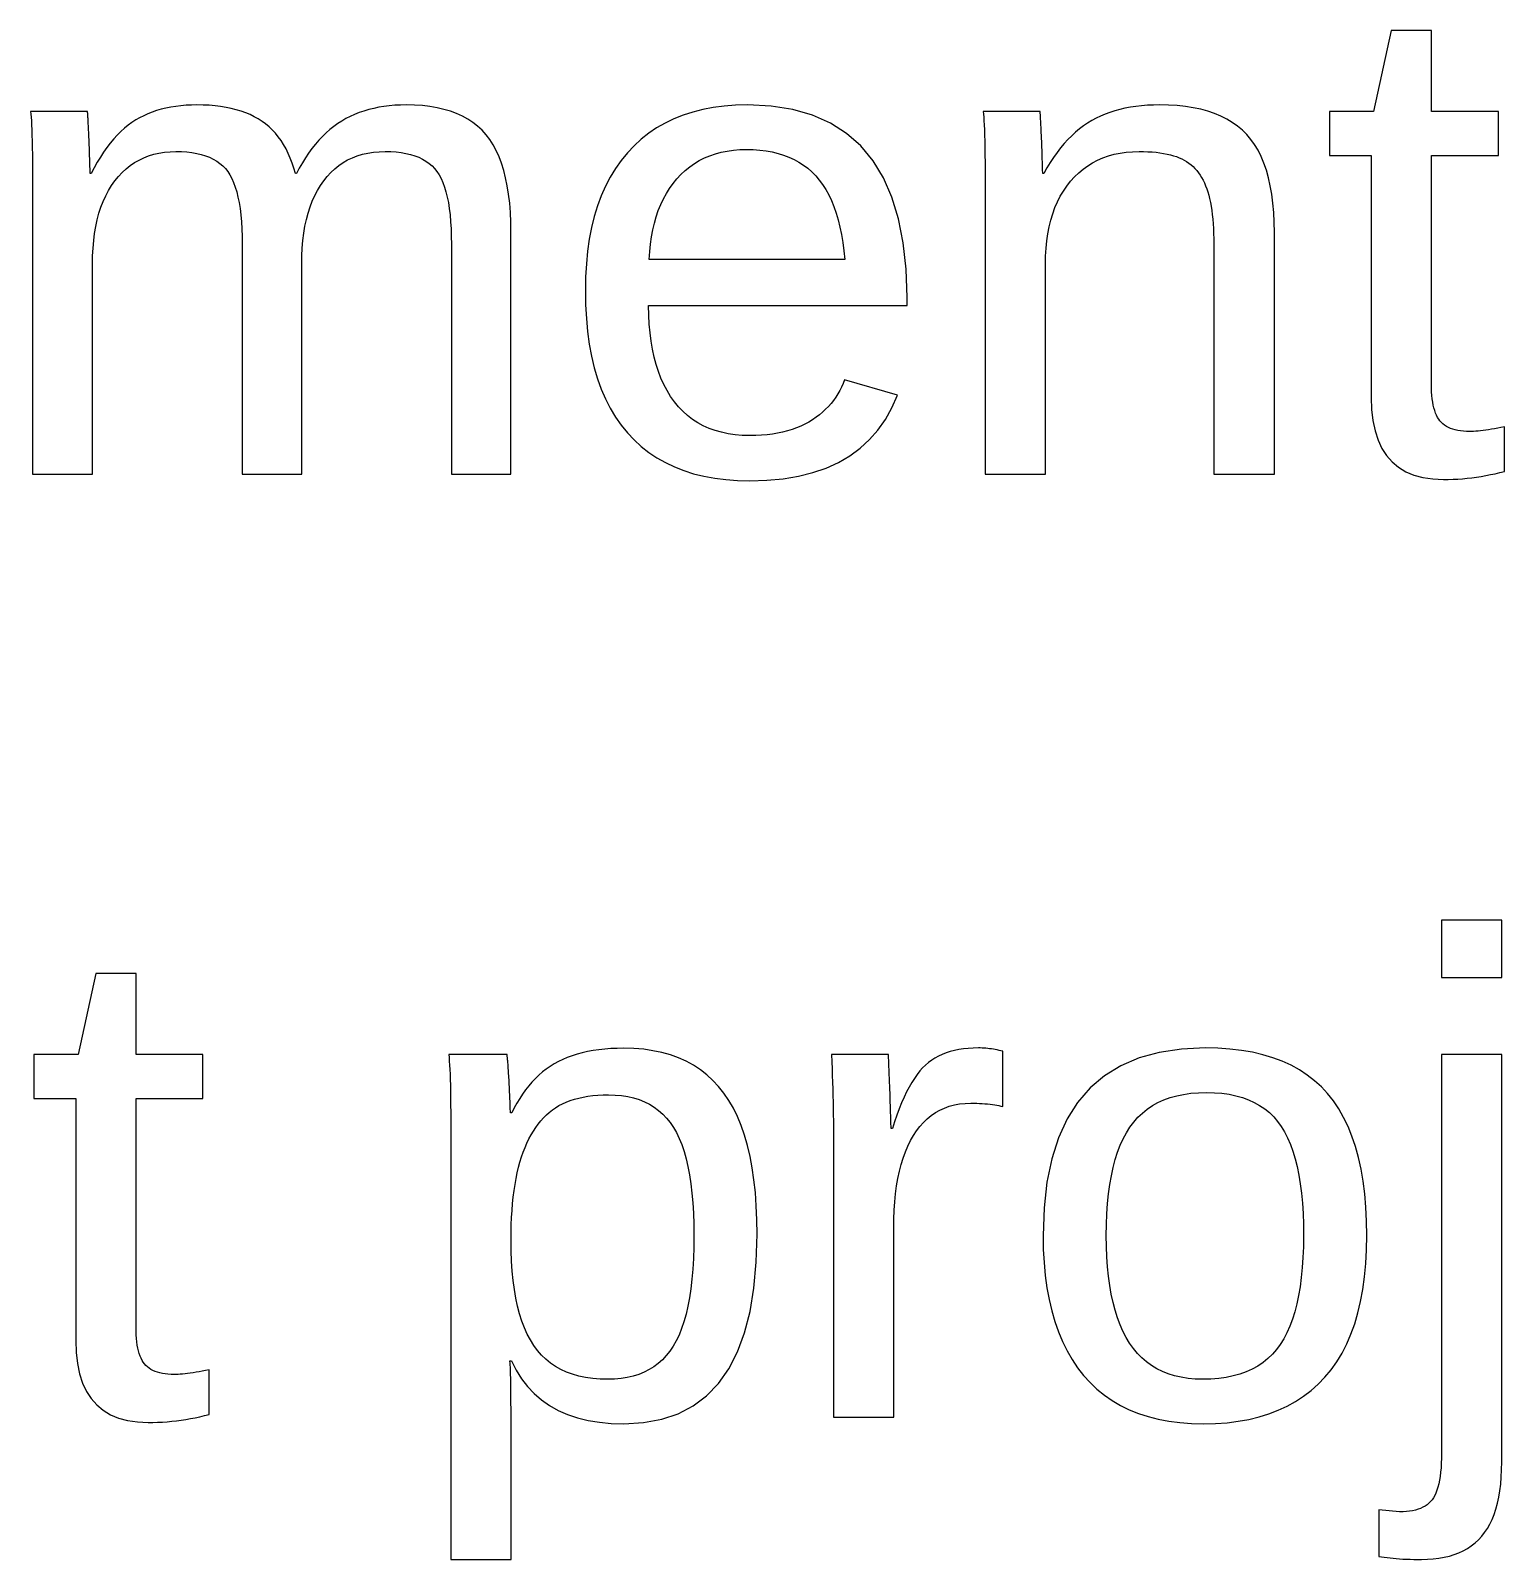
# Model space of a CAD drawing. Extents: x -27 to 133, y -77 to 15.
# Drawn here: x 93.04 to 97.96, y -42.82 to -37.71 of the extents above; entities that cross this region are included whole.
import ezdxf

# ---------------------------------------------------------------- set-up
doc = ezdxf.new("R2010")
doc.units = 0
doc.layers.get('0').update_dxf_attribs({"linetype": 'CONTINUOUS'})

msp = doc.modelspace()

# ---------------------------------------------------------------- linework, layer by layer
for points in [[(97.7759, -39.2102), (97.7918, -39.2097), (97.8077, -39.2089), (97.8235, -39.2078), (97.8393, -39.2063), (97.855, -39.2046), (97.8707, -39.2025), (97.8863, -39.2001), (97.9019, -39.1974), (97.9174, -39.1944), (97.9328, -39.1911), (97.9482, -39.1874), (97.9636, -39.1835), (97.9636, -39.0346), (97.9521, -39.037), (97.941, -39.0391), (97.9304, -39.041), (97.9201, -39.0428), (97.9103, -39.0444), (97.901, -39.0458), (97.892, -39.047), (97.8835, -39.048), (97.8754, -39.0488), (97.8677, -39.0495), (97.8605, -39.0499), (97.8536, -39.0502), (97.8472, -39.0503), (97.8366, -39.0501), (97.8265, -39.0495), (97.8169, -39.0484), (97.8078, -39.047), (97.7992, -39.0451), (97.7911, -39.0428), (97.7835, -39.0401), (97.7763, -39.037), (97.7697, -39.0334), (97.7636, -39.0295), (97.758, -39.0251), (97.7528, -39.0203), (97.7482, -39.0151), (97.744, -39.0093), (97.7401, -39.003), (97.7365, -38.996), (97.7333, -38.9885), (97.7305, -38.9803), (97.7279, -38.9715), (97.7257, -38.962), (97.7239, -38.952), (97.7224, -38.9413), (97.7212, -38.9301), (97.7203, -38.9182), (97.7198, -38.9057), (97.7197, -38.8925), (97.7197, -38.1283), (97.9434, -38.1283), (97.9434, -37.9818), (97.7197, -37.9818), (97.7197, -37.711), (97.5854, -37.711), (97.5261, -37.9818), (97.3784, -37.9818), (97.3784, -38.1283), (97.5183, -38.1283), (97.5183, -38.9362), (97.5197, -38.9767), (97.524, -39.014), (97.5311, -39.0481), (97.5411, -39.0789), (97.554, -39.1065), (97.5697, -39.1308), (97.5883, -39.1519), (97.6098, -39.1698), (97.6341, -39.1844), (97.6613, -39.1957), (97.6913, -39.2038), (97.7242, -39.2087), (97.7599, -39.2103)], [(93.2449, -38.4909), (93.2453, -38.4638), (93.2466, -38.4377), (93.2489, -38.4125), (93.252, -38.3883), (93.256, -38.3651), (93.2608, -38.3428), (93.2666, -38.3214), (93.2733, -38.301), (93.2808, -38.2816), (93.2892, -38.2631), (93.2985, -38.2456), (93.3087, -38.229), (93.3198, -38.2134), (93.3317, -38.1988), (93.3442, -38.1854), (93.3573, -38.1732), (93.3711, -38.1621), (93.3854, -38.1522), (93.4005, -38.1435), (93.4161, -38.1359), (93.4324, -38.1295), (93.4494, -38.1242), (93.4669, -38.1202), (93.4852, -38.1172), (93.504, -38.1155), (93.5235, -38.1149), (93.5423, -38.1153), (93.5602, -38.1165), (93.5772, -38.1185), (93.5933, -38.1213), (93.6085, -38.1248), (93.6227, -38.1292), (93.636, -38.1344), (93.6485, -38.1403), (93.66, -38.1471), (93.6706, -38.1546), (93.6803, -38.163), (93.689, -38.1721), (93.6969, -38.1821), (93.704, -38.193), (93.7106, -38.2053), (93.7166, -38.2188), (93.722, -38.2336), (93.7268, -38.2497), (93.7311, -38.2671), (93.7348, -38.2858), (93.7379, -38.3058), (93.7405, -38.327), (93.7425, -38.3496), (93.7439, -38.3734), (93.7447, -38.3985), (93.745, -38.4249), (93.745, -39.1924), (93.9442, -39.1924), (93.9442, -38.4909), (93.9446, -38.4636), (93.9459, -38.4374), (93.9481, -38.4121), (93.9511, -38.3878), (93.955, -38.3645), (93.9598, -38.3421), (93.9654, -38.3207), (93.9719, -38.3003), (93.9793, -38.2809), (93.9876, -38.2624), (93.9967, -38.2449), (94.0066, -38.2284), (94.0175, -38.2128), (94.0291, -38.1983), (94.0414, -38.185), (94.0544, -38.1729), (94.0681, -38.1618), (94.0825, -38.152), (94.0976, -38.1433), (94.1134, -38.1358), (94.1299, -38.1294), (94.1471, -38.1242), (94.165, -38.1201), (94.1836, -38.1172), (94.2028, -38.1155), (94.2228, -38.1149), (94.2416, -38.1153), (94.2595, -38.1165), (94.2765, -38.1185), (94.2926, -38.1213), (94.3078, -38.1248), (94.322, -38.1292), (94.3354, -38.1344), (94.3478, -38.1403), (94.3593, -38.1471), (94.3699, -38.1546), (94.3796, -38.163), (94.3884, -38.1721), (94.3962, -38.1821), (94.4033, -38.193), (94.4099, -38.2053), (94.4159, -38.2188), (94.4213, -38.2336), (94.4261, -38.2497), (94.4304, -38.2671), (94.4341, -38.2858), (94.4372, -38.3058), (94.4398, -38.327), (94.4418, -38.3496), (94.4432, -38.3734), (94.4441, -38.3985), (94.4443, -38.4249), (94.4443, -39.1924), (94.6435, -39.1924), (94.6435, -38.3857), (94.643, -38.3515), (94.6415, -38.3188), (94.6391, -38.2876), (94.6356, -38.258), (94.6312, -38.2298), (94.6257, -38.2032), (94.6193, -38.1781), (94.6119, -38.1544), (94.6035, -38.1323), (94.5942, -38.1117), (94.5838, -38.0926), (94.5725, -38.075), (94.5601, -38.059), (94.5467, -38.0442), (94.5321, -38.0307), (94.5163, -38.0183), (94.4994, -38.0071), (94.4812, -37.9971), (94.4619, -37.9883), (94.4413, -37.9806), (94.4196, -37.9741), (94.3967, -37.9688), (94.3726, -37.9647), (94.3474, -37.9617), (94.3209, -37.96), (94.2933, -37.9594), (94.2741, -37.9597), (94.2553, -37.9607), (94.2369, -37.9622), (94.219, -37.9645), (94.2016, -37.9673), (94.1846, -37.9708), (94.168, -37.975), (94.1519, -37.9797), (94.1362, -37.9851), (94.1209, -37.9912), (94.1061, -37.9978), (94.0918, -38.0052), (94.0779, -38.0131), (94.0644, -38.0218), (94.0511, -38.0312), (94.0382, -38.0415), (94.0256, -38.0526), (94.0134, -38.0645), (94.0014, -38.0772), (93.9897, -38.0907), (93.9784, -38.105), (93.9673, -38.1202), (93.9566, -38.1361), (93.9462, -38.1528), (93.9361, -38.1704), (93.9263, -38.1888), (93.9229, -38.1888), (93.9178, -38.1707), (93.9121, -38.1535), (93.9059, -38.137), (93.899, -38.1212), (93.8916, -38.1063), (93.8836, -38.0921), (93.8751, -38.0786), (93.8659, -38.066), (93.8562, -38.0541), (93.8459, -38.043), (93.835, -38.0326), (93.8236, -38.023), (93.8116, -38.0142), (93.7989, -38.0061), (93.7856, -37.9986), (93.7716, -37.9918), (93.7569, -37.9857), (93.7415, -37.9802), (93.7255, -37.9753), (93.7087, -37.9711), (93.6913, -37.9675), (93.6732, -37.9646), (93.6544, -37.9623), (93.6349, -37.9607), (93.6148, -37.9597), (93.594, -37.9594), (93.5756, -37.9597), (93.5577, -37.9606), (93.5402, -37.9621), (93.5231, -37.9642), (93.5065, -37.9668), (93.4903, -37.9701), (93.4745, -37.974), (93.4592, -37.9785), (93.4444, -37.9835), (93.4299, -37.9892), (93.4159, -37.9954), (93.4023, -38.0023), (93.3892, -38.0097), (93.3764, -38.018), (93.3638, -38.0271), (93.3515, -38.0372), (93.3394, -38.0481), (93.3275, -38.0601), (93.3158, -38.0729), (93.3044, -38.0867), (93.2931, -38.1014), (93.2821, -38.117), (93.2714, -38.1335), (93.2608, -38.151), (93.2505, -38.1694), (93.2404, -38.1888), (93.237, -38.1888), (93.2367, -38.1755), (93.2364, -38.1629), (93.236, -38.151), (93.2357, -38.1397), (93.2354, -38.1291), (93.2351, -38.1192), (93.2348, -38.1099), (93.2345, -38.1014), (93.2342, -38.0935), (93.2339, -38.0862), (93.2337, -38.0796), (93.2334, -38.0737), (93.2331, -38.0685), (93.2329, -38.0636), (93.2326, -38.0588), (93.2324, -38.0542), (93.2321, -38.0495), (93.2319, -38.045), (93.2317, -38.0406), (93.2315, -38.0362), (93.2313, -38.032), (93.2311, -38.0278), (93.2309, -38.0237), (93.2307, -38.0197), (93.2305, -38.0158), (93.2303, -38.012), (93.2301, -38.0083), (93.23, -38.0048), (93.2298, -38.0016), (93.2296, -37.9986), (93.2295, -37.9959), (93.2293, -37.9933), (93.2291, -37.991), (93.2289, -37.9889), (93.2288, -37.987), (93.2286, -37.9854), (93.2284, -37.9839), (93.2283, -37.9827), (93.2281, -37.9818), (93.0379, -37.9818), (93.0389, -37.99), (93.0398, -38.0001), (93.0406, -38.0122), (93.0414, -38.0263), (93.042, -38.0422), (93.0426, -38.0602), (93.0432, -38.0801), (93.0436, -38.1019), (93.0439, -38.1257), (93.0442, -38.1514), (93.0444, -38.1791), (93.0445, -38.2087), (93.0446, -38.2402), (93.0446, -39.1924), (93.2449, -39.1924)], [(95.499, -39.2131), (95.5533, -39.208), (95.6043, -39.1995), (95.6521, -39.1877), (95.6966, -39.1724), (95.7378, -39.1538), (95.7758, -39.1317), (95.8105, -39.1063), (95.8419, -39.0775), (95.87, -39.0453), (95.8949, -39.0097), (95.9165, -38.9707), (95.9349, -38.9284), (95.7581, -38.878), (95.7535, -38.8902), (95.7483, -38.9021), (95.7424, -38.9137), (95.736, -38.9249), (95.729, -38.9358), (95.7214, -38.9464), (95.7132, -38.9567), (95.7044, -38.9666), (95.6949, -38.9761), (95.6849, -38.9854), (95.6743, -38.9943), (95.663, -39.0029), (95.6512, -39.0112), (95.6388, -39.0189), (95.6257, -39.0261), (95.612, -39.0326), (95.5977, -39.0385), (95.5828, -39.0438), (95.5673, -39.0485), (95.5512, -39.0525), (95.5344, -39.056), (95.5171, -39.0588), (95.4991, -39.0609), (95.4805, -39.0625), (95.4613, -39.0634), (95.4414, -39.0637), (95.4164, -39.0631), (95.3923, -39.0611), (95.3692, -39.0577), (95.347, -39.053), (95.3258, -39.047), (95.3055, -39.0397), (95.2861, -39.031), (95.2677, -39.021), (95.2502, -39.0096), (95.2336, -38.9969), (95.218, -38.9828), (95.2034, -38.9675), (95.1896, -38.9507), (95.1769, -38.9328), (95.1652, -38.9137), (95.1545, -38.8935), (95.1448, -38.8722), (95.1361, -38.8497), (95.1285, -38.8262), (95.1218, -38.8015), (95.1162, -38.7756), (95.1117, -38.7487), (95.1081, -38.7206), (95.1055, -38.6914), (95.104, -38.6611), (95.1035, -38.6296), (95.9673, -38.6296), (95.9673, -38.6028), (95.9641, -38.5076), (95.9547, -38.42), (95.9389, -38.3401), (95.9168, -38.2677), (95.8884, -38.203), (95.8536, -38.1459), (95.8126, -38.0964), (95.7652, -38.0546), (95.7115, -38.0203), (95.6515, -37.9936), (95.5852, -37.9746), (95.5125, -37.9632), (95.4336, -37.9594), (95.3942, -37.9603), (95.3562, -37.9632), (95.3197, -37.9679), (95.2845, -37.9745), (95.2508, -37.9831), (95.2186, -37.9935), (95.1877, -38.0058), (95.1583, -38.02), (95.1303, -38.0361), (95.1037, -38.0541), (95.0785, -38.0739), (95.0548, -38.0957), (95.0324, -38.1194), (95.0117, -38.1448), (94.9926, -38.1719), (94.9751, -38.2007), (94.9593, -38.2311), (94.9452, -38.2632), (94.9327, -38.2969), (94.9219, -38.3323), (94.9128, -38.3693), (94.9053, -38.408), (94.8995, -38.4483), (94.8954, -38.4903), (94.8929, -38.534), (94.892, -38.5793), (94.8929, -38.6269), (94.8954, -38.6727), (94.8995, -38.7166), (94.9053, -38.7587), (94.9128, -38.799), (94.9219, -38.8374), (94.9327, -38.874), (94.9452, -38.9087), (94.9593, -38.9416), (94.9751, -38.9727), (94.9926, -39.0019), (95.0117, -39.0293), (95.0324, -39.0548), (95.0548, -39.0785), (95.0787, -39.1002), (95.1041, -39.1201), (95.131, -39.1381), (95.1594, -39.1542), (95.1894, -39.1684), (95.2208, -39.1807), (95.2538, -39.1911), (95.2883, -39.1996), (95.3243, -39.2063), (95.3618, -39.211), (95.4009, -39.2138), (95.4414, -39.2148)], [(96.4295, -38.4909), (96.43, -38.4641), (96.4315, -38.4383), (96.434, -38.4134), (96.4374, -38.3894), (96.4419, -38.3663), (96.4474, -38.3441), (96.4538, -38.3229), (96.4613, -38.3025), (96.4697, -38.2831), (96.4791, -38.2646), (96.4896, -38.247), (96.501, -38.2303), (96.5134, -38.2145), (96.5267, -38.1998), (96.5407, -38.1862), (96.5554, -38.1738), (96.5709, -38.1626), (96.5871, -38.1526), (96.604, -38.1438), (96.6216, -38.1361), (96.64, -38.1296), (96.6591, -38.1243), (96.6789, -38.1202), (96.6995, -38.1173), (96.7208, -38.1155), (96.7428, -38.1149), (96.7578, -38.1151), (96.7723, -38.1156), (96.7862, -38.1165), (96.7995, -38.1177), (96.8123, -38.1192), (96.8244, -38.1211), (96.8361, -38.1234), (96.8471, -38.1259), (96.8576, -38.1289), (96.8675, -38.1321), (96.8768, -38.1357), (96.8856, -38.1397), (96.8938, -38.144), (96.9016, -38.1487), (96.909, -38.1538), (96.9161, -38.1594), (96.9228, -38.1654), (96.9293, -38.1718), (96.9354, -38.1787), (96.9411, -38.186), (96.9466, -38.1938), (96.9517, -38.202), (96.9565, -38.2106), (96.9609, -38.2197), (96.965, -38.2292), (96.9688, -38.2391), (96.9723, -38.2496), (96.9755, -38.2607), (96.9784, -38.2724), (96.981, -38.2848), (96.9834, -38.2978), (96.9855, -38.3115), (96.9873, -38.3258), (96.9888, -38.3407), (96.9901, -38.3563), (96.991, -38.3725), (96.9917, -38.3893), (96.9921, -38.4068), (96.9923, -38.4249), (96.9923, -39.1924), (97.1948, -39.1924), (97.1948, -38.3857), (97.1943, -38.3513), (97.1926, -38.3185), (97.1899, -38.2872), (97.1861, -38.2574), (97.1812, -38.2292), (97.1751, -38.2025), (97.168, -38.1773), (97.1598, -38.1537), (97.1506, -38.1316), (97.1402, -38.111), (97.1287, -38.0919), (97.1161, -38.0744), (97.1025, -38.0584), (97.0877, -38.0438), (97.0716, -38.0303), (97.0542, -38.018), (97.0356, -38.0068), (97.0157, -37.9969), (96.9945, -37.9881), (96.9721, -37.9805), (96.9484, -37.974), (96.9235, -37.9688), (96.8973, -37.9647), (96.8698, -37.9617), (96.841, -37.96), (96.811, -37.9594), (96.7905, -37.9597), (96.7704, -37.9606), (96.7509, -37.9622), (96.7319, -37.9643), (96.7134, -37.9671), (96.6955, -37.9705), (96.678, -37.9745), (96.6611, -37.9791), (96.6447, -37.9843), (96.6289, -37.9902), (96.6135, -37.9966), (96.5987, -38.0037), (96.5844, -38.0114), (96.5705, -38.0198), (96.5569, -38.0292), (96.5435, -38.0393), (96.5304, -38.0504), (96.5175, -38.0623), (96.5049, -38.075), (96.4926, -38.0887), (96.4805, -38.1032), (96.4686, -38.1186), (96.4571, -38.1348), (96.4458, -38.1519), (96.4347, -38.1699), (96.4239, -38.1888), (96.4205, -38.1888), (96.4202, -38.1755), (96.4199, -38.1629), (96.4195, -38.151), (96.4192, -38.1397), (96.4189, -38.1291), (96.4186, -38.1192), (96.4183, -38.1099), (96.418, -38.1014), (96.4177, -38.0935), (96.4174, -38.0862), (96.4171, -38.0796), (96.4169, -38.0737), (96.4166, -38.0685), (96.4164, -38.0636), (96.4161, -38.0588), (96.4159, -38.0542), (96.4156, -38.0495), (96.4154, -38.045), (96.4152, -38.0406), (96.415, -38.0362), (96.4148, -38.032), (96.4146, -38.0278), (96.4144, -38.0237), (96.4142, -38.0197), (96.414, -38.0158), (96.4138, -38.012), (96.4136, -38.0083), (96.4135, -38.0048), (96.4133, -38.0016), (96.4131, -37.9986), (96.413, -37.9959), (96.4128, -37.9933), (96.4126, -37.991), (96.4124, -37.9889), (96.4123, -37.987), (96.4121, -37.9854), (96.4119, -37.9839), (96.4118, -37.9827), (96.4116, -37.9818), (96.2214, -37.9818), (96.2224, -37.99), (96.2233, -38.0001), (96.2241, -38.0122), (96.2249, -38.0263), (96.2255, -38.0422), (96.2261, -38.0602), (96.2266, -38.0801), (96.2271, -38.1019), (96.2274, -38.1257), (96.2277, -38.1514), (96.2279, -38.1791), (96.228, -38.2087), (96.2281, -38.2402), (96.2281, -39.1924), (96.4295, -39.1924)], [(95.1072, -38.4493), (95.1097, -38.4243), (95.113, -38.4001), (95.1173, -38.3768), (95.1226, -38.3544), (95.1287, -38.3328), (95.1358, -38.3121), (95.1439, -38.2923), (95.1528, -38.2733), (95.1627, -38.2552), (95.1736, -38.238), (95.1853, -38.2216), (95.198, -38.2061), (95.2116, -38.1916), (95.2258, -38.1783), (95.2408, -38.1661), (95.2565, -38.1551), (95.2729, -38.1453), (95.2901, -38.1366), (95.3079, -38.1291), (95.3265, -38.1227), (95.3458, -38.1175), (95.3658, -38.1134), (95.3866, -38.1105), (95.408, -38.1088), (95.4302, -38.1082), (95.4531, -38.1087), (95.475, -38.1103), (95.4962, -38.1129), (95.5165, -38.1165), (95.536, -38.1212), (95.5546, -38.1269), (95.5725, -38.1337), (95.5894, -38.1415), (95.6056, -38.1503), (95.6209, -38.1602), (95.6354, -38.1711), (95.649, -38.183), (95.6618, -38.196), (95.6738, -38.2102), (95.6851, -38.2255), (95.6956, -38.2421), (95.7054, -38.2599), (95.7144, -38.2789), (95.7226, -38.2992), (95.7301, -38.3206), (95.7368, -38.3433), (95.7428, -38.3672), (95.748, -38.3924), (95.7525, -38.4188), (95.7562, -38.4464), (95.7592, -38.4752), (95.1057, -38.4752)], [(97.9546, -40.682), (97.7532, -40.682), (97.7532, -40.8744), (97.9546, -40.8744)], [(93.4466, -42.3602), (93.4625, -42.3597), (93.4784, -42.3589), (93.4942, -42.3578), (93.51, -42.3563), (93.5257, -42.3546), (93.5414, -42.3525), (93.557, -42.3501), (93.5726, -42.3474), (93.5881, -42.3444), (93.6035, -42.3411), (93.6189, -42.3374), (93.6343, -42.3335), (93.6343, -42.1846), (93.6228, -42.187), (93.6117, -42.1891), (93.601, -42.191), (93.5908, -42.1928), (93.581, -42.1944), (93.5717, -42.1958), (93.5627, -42.197), (93.5542, -42.198), (93.5461, -42.1988), (93.5384, -42.1995), (93.5311, -42.1999), (93.5243, -42.2002), (93.5179, -42.2003), (93.5073, -42.2001), (93.4972, -42.1995), (93.4876, -42.1984), (93.4785, -42.197), (93.4699, -42.1951), (93.4618, -42.1928), (93.4541, -42.1901), (93.447, -42.187), (93.4404, -42.1834), (93.4343, -42.1795), (93.4286, -42.1751), (93.4235, -42.1703), (93.4189, -42.1651), (93.4146, -42.1593), (93.4108, -42.153), (93.4072, -42.146), (93.404, -42.1385), (93.4011, -42.1303), (93.3986, -42.1215), (93.3964, -42.112), (93.3946, -42.102), (93.393, -42.0913), (93.3919, -42.0801), (93.391, -42.0682), (93.3905, -42.0557), (93.3903, -42.0425), (93.3903, -41.2783), (93.6141, -41.2783), (93.6141, -41.1318), (93.3903, -41.1318), (93.3903, -40.861), (93.2561, -40.861), (93.1968, -41.1318), (93.0491, -41.1318), (93.0491, -41.2783), (93.1889, -41.2783), (93.1889, -42.0862), (93.1904, -42.1267), (93.1947, -42.164), (93.2018, -42.1981), (93.2118, -42.2289), (93.2247, -42.2565), (93.2404, -42.2808), (93.259, -42.3019), (93.2805, -42.3198), (93.3048, -42.3344), (93.3319, -42.3457), (93.362, -42.3538), (93.3949, -42.3587), (93.4306, -42.3603)], [(94.6436, -42.3447), (94.6436, -42.3178), (94.6435, -42.293), (94.6434, -42.2702), (94.6432, -42.2494), (94.6429, -42.2307), (94.6426, -42.214), (94.6423, -42.1994), (94.6419, -42.1868), (94.6415, -42.1763), (94.6409, -42.1677), (94.6404, -42.1613), (94.6398, -42.1568), (94.6391, -42.1544), (94.6447, -42.1544), (94.6606, -42.1855), (94.6787, -42.2142), (94.6989, -42.2403), (94.7213, -42.264), (94.7459, -42.2851), (94.7726, -42.3038), (94.8015, -42.32), (94.8326, -42.3337), (94.8659, -42.3449), (94.9013, -42.3536), (94.9389, -42.3598), (94.9787, -42.3635), (95.0207, -42.3648), (95.0865, -42.361), (95.1472, -42.3498), (95.2025, -42.3311), (95.2526, -42.3048), (95.2974, -42.2711), (95.3369, -42.2299), (95.3711, -42.1812), (95.4001, -42.125), (95.4238, -42.0613), (95.4423, -41.9901), (95.4555, -41.9114), (95.4634, -41.8252), (95.466, -41.7315), (95.4653, -41.6831), (95.4634, -41.6367), (95.4601, -41.5924), (95.4555, -41.5501), (95.4496, -41.5098), (95.4424, -41.4715), (95.4339, -41.4353), (95.4241, -41.4011), (95.4129, -41.3689), (95.4005, -41.3387), (95.3867, -41.3106), (95.3716, -41.2845), (95.3552, -41.2604), (95.3375, -41.2382), (95.3185, -41.2178), (95.2981, -41.1992), (95.2764, -41.1824), (95.2533, -41.1673), (95.2289, -41.154), (95.2032, -41.1424), (95.1761, -41.1327), (95.1477, -41.1247), (95.1179, -41.1185), (95.0869, -41.114), (95.0544, -41.1114), (95.0207, -41.1105), (94.9988, -41.1108), (94.9776, -41.1117), (94.957, -41.1133), (94.9371, -41.1154), (94.9179, -41.1182), (94.8993, -41.1216), (94.8814, -41.1256), (94.8642, -41.1302), (94.8476, -41.1354), (94.8317, -41.1413), (94.8165, -41.1478), (94.8019, -41.1548), (94.7879, -41.1625), (94.7745, -41.1709), (94.7616, -41.18), (94.749, -41.1897), (94.7368, -41.2002), (94.7251, -41.2114), (94.7137, -41.2233), (94.7028, -41.2359), (94.6923, -41.2492), (94.6822, -41.2633), (94.6725, -41.278), (94.6632, -41.2934), (94.6543, -41.3096), (94.6458, -41.3264), (94.6414, -41.3264), (94.6413, -41.323), (94.6413, -41.3191), (94.6412, -41.3147), (94.6411, -41.31), (94.641, -41.3048), (94.6408, -41.2992), (94.6406, -41.2932), (94.6403, -41.2867), (94.64, -41.2799), (94.6397, -41.2726), (94.6394, -41.2648), (94.639, -41.2567), (94.6386, -41.2481), (94.6381, -41.2395), (94.6377, -41.2313), (94.6373, -41.2234), (94.6369, -41.2158), (94.6365, -41.2086), (94.6361, -41.2018), (94.6357, -41.1953), (94.6353, -41.1891), (94.635, -41.1833), (94.6346, -41.1779), (94.6342, -41.1728), (94.6339, -41.168), (94.6335, -41.1637), (94.6332, -41.1596), (94.6329, -41.1558), (94.6326, -41.1522), (94.6323, -41.149), (94.632, -41.146), (94.6317, -41.1432), (94.6314, -41.1408), (94.6312, -41.1386), (94.631, -41.1367), (94.6307, -41.135), (94.6305, -41.1337), (94.6304, -41.1326), (94.6302, -41.1318), (94.4355, -41.1318), (94.4365, -41.1418), (94.4374, -41.1533), (94.4382, -41.1664), (94.439, -41.1809), (94.4397, -41.1969), (94.4402, -41.2145), (94.4408, -41.2335), (94.4412, -41.254), (94.4416, -41.276), (94.4418, -41.2995), (94.442, -41.3245), (94.4422, -41.351), (94.4422, -41.379), (94.4422, -42.8179), (94.6436, -42.8179)], [(95.9226, -41.7114), (95.923, -41.6809), (95.9242, -41.6516), (95.9261, -41.6234), (95.9288, -41.5963), (95.9324, -41.5702), (95.9367, -41.5453), (95.9417, -41.5215), (95.9476, -41.4989), (95.9542, -41.4773), (95.9617, -41.4568), (95.9699, -41.4374), (95.9788, -41.4191), (95.9886, -41.402), (95.9991, -41.386), (96.0103, -41.3713), (96.0222, -41.3579), (96.0348, -41.3458), (96.0482, -41.3349), (96.0622, -41.3253), (96.0769, -41.317), (96.0923, -41.31), (96.1084, -41.3042), (96.1253, -41.2998), (96.1428, -41.2966), (96.161, -41.2946), (96.1799, -41.294), (96.1901, -41.2941), (96.2, -41.2943), (96.2095, -41.2946), (96.2187, -41.2951), (96.2276, -41.2957), (96.2362, -41.2964), (96.2444, -41.2972), (96.2524, -41.2982), (96.26, -41.2994), (96.2673, -41.3006), (96.2743, -41.302), (96.281, -41.3035), (96.2874, -41.3052), (96.2874, -41.1206), (96.281, -41.1189), (96.2746, -41.1174), (96.2683, -41.116), (96.262, -41.1147), (96.2557, -41.1136), (96.2494, -41.1126), (96.2431, -41.1118), (96.2368, -41.111), (96.2306, -41.1104), (96.2243, -41.11), (96.2181, -41.1097), (96.2119, -41.1095), (96.2057, -41.1094), (96.1884, -41.1097), (96.1718, -41.1107), (96.1557, -41.1124), (96.1403, -41.1148), (96.1255, -41.1178), (96.1113, -41.1215), (96.0977, -41.1259), (96.0847, -41.131), (96.0723, -41.1367), (96.0605, -41.1431), (96.0494, -41.1502), (96.0388, -41.158), (96.0289, -41.1664), (96.0193, -41.1758), (96.0099, -41.1863), (96.0007, -41.198), (95.9917, -41.2109), (95.9828, -41.2249), (95.9741, -41.2401), (95.9656, -41.2564), (95.9573, -41.274), (95.9491, -41.2926), (95.9411, -41.3125), (95.9333, -41.3335), (95.9256, -41.3557), (95.9181, -41.379), (95.9136, -41.379), (95.9136, -41.3717), (95.9134, -41.3624), (95.9132, -41.3512), (95.9128, -41.338), (95.9123, -41.3229), (95.9117, -41.3058), (95.911, -41.2868), (95.9102, -41.2658), (95.9093, -41.2429), (95.9083, -41.218), (95.9072, -41.1912), (95.906, -41.1625), (95.9047, -41.1318), (95.7145, -41.1318), (95.7155, -41.1554), (95.7164, -41.1786), (95.7172, -41.2016), (95.718, -41.2242), (95.7186, -41.2466), (95.7192, -41.2686), (95.7197, -41.2903), (95.7202, -41.3116), (95.7205, -41.3327), (95.7208, -41.3534), (95.721, -41.3738), (95.7211, -41.3939), (95.7212, -41.4137), (95.7212, -42.3424), (95.9226, -42.3424)], [(96.9978, -42.3639), (97.0366, -42.3611), (97.0738, -42.3565), (97.1095, -42.3501), (97.1438, -42.3418), (97.1765, -42.3317), (97.2077, -42.3197), (97.2375, -42.3059), (97.2657, -42.2902), (97.2925, -42.2728), (97.3178, -42.2534), (97.3415, -42.2323), (97.3638, -42.2093), (97.3845, -42.1844), (97.4035, -42.1576), (97.4209, -42.1288), (97.4366, -42.0982), (97.4507, -42.0656), (97.4631, -42.0311), (97.4739, -41.9947), (97.483, -41.9564), (97.4904, -41.9162), (97.4962, -41.874), (97.5003, -41.8299), (97.5028, -41.7839), (97.5037, -41.736), (97.5029, -41.6876), (97.5006, -41.6411), (97.4967, -41.5967), (97.4913, -41.5543), (97.4843, -41.5139), (97.4758, -41.4754), (97.4657, -41.439), (97.4541, -41.4045), (97.4409, -41.372), (97.4262, -41.3416), (97.4099, -41.3131), (97.3921, -41.2866), (97.3727, -41.2621), (97.3517, -41.2395), (97.329, -41.2187), (97.3045, -41.1998), (97.2783, -41.1826), (97.2503, -41.1672), (97.2207, -41.1537), (97.1892, -41.1419), (97.1561, -41.132), (97.1212, -41.1238), (97.0846, -41.1175), (97.0462, -41.113), (97.0062, -41.1103), (96.9643, -41.1094), (96.8841, -41.1131), (96.8102, -41.1242), (96.7428, -41.1428), (96.6818, -41.1687), (96.6272, -41.2021), (96.579, -41.2429), (96.5373, -41.2911), (96.5019, -41.3467), (96.473, -41.4097), (96.4506, -41.4801), (96.4345, -41.558), (96.4249, -41.6433), (96.4217, -41.736), (96.4225, -41.7821), (96.4249, -41.8266), (96.4289, -41.8693), (96.4345, -41.9103), (96.4417, -41.9497), (96.4505, -41.9873), (96.4609, -42.0232), (96.4729, -42.0575), (96.4866, -42.09), (96.5018, -42.1208), (96.5186, -42.15), (96.537, -42.1774), (96.557, -42.2031), (96.5786, -42.227), (96.6018, -42.249), (96.6265, -42.2691), (96.6527, -42.2873), (96.6804, -42.3036), (96.7097, -42.3179), (96.7405, -42.3303), (96.7728, -42.3409), (96.8067, -42.3495), (96.8421, -42.3562), (96.8791, -42.361), (96.9176, -42.3638), (96.9576, -42.3648)], [(97.7064, -42.8175), (97.7258, -42.8161), (97.7445, -42.8138), (97.7624, -42.8106), (97.7795, -42.8065), (97.7957, -42.8015), (97.8112, -42.7956), (97.8259, -42.7887), (97.8398, -42.7809), (97.8529, -42.7723), (97.8653, -42.7627), (97.8768, -42.7522), (97.8875, -42.7407), (97.8974, -42.7283), (97.9066, -42.7148), (97.9149, -42.7001), (97.9225, -42.6843), (97.9292, -42.6675), (97.9352, -42.6495), (97.9403, -42.6304), (97.9447, -42.6101), (97.9483, -42.5888), (97.9511, -42.5664), (97.9531, -42.5428), (97.9543, -42.5181), (97.9546, -42.4924), (97.9546, -41.1318), (97.7532, -41.1318), (97.7532, -42.4621), (97.753, -42.4796), (97.7525, -42.4961), (97.7516, -42.5118), (97.7503, -42.5265), (97.7486, -42.5404), (97.7466, -42.5533), (97.7441, -42.5654), (97.7414, -42.5765), (97.7382, -42.5868), (97.7347, -42.5961), (97.7308, -42.6046), (97.7265, -42.6121), (97.7219, -42.6188), (97.7168, -42.6247), (97.7112, -42.6302), (97.705, -42.6352), (97.6983, -42.6398), (97.691, -42.6438), (97.6832, -42.6474), (97.6749, -42.6505), (97.666, -42.6531), (97.6565, -42.6553), (97.6466, -42.6569), (97.636, -42.6581), (97.625, -42.6588), (97.6134, -42.6591), (97.544, -42.6524), (97.544, -42.8079), (97.5528, -42.8094), (97.5619, -42.8107), (97.5714, -42.812), (97.5813, -42.8131), (97.5915, -42.8141), (97.6021, -42.815), (97.613, -42.8158), (97.6243, -42.8165), (97.6359, -42.817), (97.648, -42.8174), (97.6603, -42.8177), (97.673, -42.8179), (97.6861, -42.8179)], [(96.9303, -42.2153), (96.9062, -42.2131), (96.8832, -42.2096), (96.8612, -42.2046), (96.8403, -42.1982), (96.8204, -42.1904), (96.8016, -42.1811), (96.7839, -42.1704), (96.7672, -42.1583), (96.7515, -42.1448), (96.7369, -42.1299), (96.7234, -42.1135), (96.7109, -42.0957), (96.6994, -42.0765), (96.6888, -42.0559), (96.6791, -42.0338), (96.6704, -42.0104), (96.6626, -41.9855), (96.6557, -41.9593), (96.6497, -41.9316), (96.6446, -41.9025), (96.6405, -41.872), (96.6373, -41.8401), (96.635, -41.8068), (96.6336, -41.7721), (96.6331, -41.736), (96.6336, -41.6989), (96.635, -41.6633), (96.6373, -41.6293), (96.6406, -41.5968), (96.6448, -41.5659), (96.6499, -41.5365), (96.656, -41.5087), (96.663, -41.4824), (96.6709, -41.4576), (96.6798, -41.4344), (96.6896, -41.4127), (96.7003, -41.3926), (96.712, -41.374), (96.7247, -41.3569), (96.7386, -41.3411), (96.7536, -41.3267), (96.7698, -41.3137), (96.7872, -41.3021), (96.8057, -41.2918), (96.8254, -41.2829), (96.8462, -41.2753), (96.8682, -41.2692), (96.8913, -41.2644), (96.9156, -41.2609), (96.9411, -41.2589), (96.9677, -41.2582), (96.9941, -41.2589), (97.0193, -41.2609), (97.0434, -41.2642), (97.0662, -41.269), (97.0878, -41.275), (97.1083, -41.2824), (97.1275, -41.2911), (97.1455, -41.3012), (97.1624, -41.3126), (97.178, -41.3254), (97.1925, -41.3395), (97.2057, -41.355), (97.2178, -41.3718), (97.2288, -41.3901), (97.2389, -41.41), (97.2481, -41.4315), (97.2565, -41.4546), (97.264, -41.4794), (97.2706, -41.5058), (97.2763, -41.5338), (97.2812, -41.5635), (97.2851, -41.5947), (97.2882, -41.6276), (97.2904, -41.6621), (97.2917, -41.6982), (97.2922, -41.736), (97.2917, -41.7732), (97.2903, -41.809), (97.288, -41.8431), (97.2848, -41.8757), (97.2807, -41.9068), (97.2756, -41.9363), (97.2696, -41.9643), (97.2627, -41.9907), (97.2549, -42.0156), (97.2462, -42.0389), (97.2365, -42.0607), (97.2259, -42.0809), (97.2144, -42.0996), (97.2018, -42.1168), (97.188, -42.1327), (97.173, -42.1471), (97.1568, -42.1602), (97.1393, -42.1719), (97.1206, -42.1822), (97.1007, -42.1912), (97.0795, -42.1988), (97.0571, -42.205), (97.0335, -42.2098), (97.0087, -42.2132), (96.9827, -42.2153), (96.9554, -42.216)], [(94.9412, -42.2153), (94.9165, -42.2133), (94.893, -42.21), (94.8706, -42.2053), (94.8493, -42.1993), (94.8292, -42.1919), (94.8102, -42.1832), (94.7923, -42.1732), (94.7755, -42.1618), (94.7599, -42.1491), (94.7453, -42.1351), (94.7319, -42.1197), (94.7197, -42.103), (94.7084, -42.0848), (94.6981, -42.0652), (94.6886, -42.0441), (94.6801, -42.0216), (94.6724, -41.9975), (94.6657, -41.972), (94.6598, -41.9449), (94.6548, -41.9164), (94.6508, -41.8864), (94.6476, -41.855), (94.6454, -41.822), (94.644, -41.7876), (94.6436, -41.7516), (94.6438, -41.7257), (94.6444, -41.7005), (94.6455, -41.676), (94.6469, -41.6524), (94.6488, -41.6295), (94.6511, -41.6073), (94.6538, -41.5859), (94.6569, -41.5653), (94.6605, -41.5454), (94.6644, -41.5263), (94.6688, -41.508), (94.6736, -41.4904), (94.6788, -41.4736), (94.6845, -41.4575), (94.6905, -41.442), (94.6968, -41.4273), (94.7036, -41.4132), (94.7108, -41.3997), (94.7183, -41.387), (94.7262, -41.3749), (94.7345, -41.3635), (94.7432, -41.3527), (94.7523, -41.3426), (94.7617, -41.3332), (94.7716, -41.3245), (94.7818, -41.3164), (94.7925, -41.3089), (94.8038, -41.3021), (94.8158, -41.2958), (94.8284, -41.2902), (94.8416, -41.2851), (94.8554, -41.2806), (94.8698, -41.2767), (94.8848, -41.2735), (94.9005, -41.2708), (94.9167, -41.2687), (94.9336, -41.2672), (94.9511, -41.2663), (94.9692, -41.266), (94.9916, -41.2667), (95.0131, -41.2686), (95.0336, -41.2718), (95.0532, -41.2763), (95.0718, -41.2821), (95.0894, -41.2891), (95.1061, -41.2975), (95.1218, -41.3071), (95.1366, -41.318), (95.1505, -41.3302), (95.1634, -41.3437), (95.1753, -41.3585), (95.1863, -41.3746), (95.1964, -41.3921), (95.2056, -41.4114), (95.2141, -41.4323), (95.2218, -41.455), (95.2287, -41.4794), (95.2347, -41.5055), (95.24, -41.5333), (95.2444, -41.5628), (95.2481, -41.594), (95.2509, -41.6269), (95.2529, -41.6616), (95.2541, -41.6979), (95.2545, -41.736), (95.2541, -41.775), (95.2529, -41.8123), (95.2509, -41.8478), (95.248, -41.8816), (95.2443, -41.9136), (95.2399, -41.9438), (95.2346, -41.9722), (95.2285, -41.9989), (95.2215, -42.0238), (95.2138, -42.0469), (95.2052, -42.0683), (95.1959, -42.0879), (95.1857, -42.1058), (95.1746, -42.1221), (95.1626, -42.1371), (95.1496, -42.1508), (95.1357, -42.1632), (95.1208, -42.1742), (95.1049, -42.184), (95.0881, -42.1925), (95.0703, -42.1997), (95.0515, -42.2055), (95.0318, -42.2101), (95.0112, -42.2134), (94.9895, -42.2153), (94.967, -42.216)]]:
    msp.add_lwpolyline(points, close=True)

doc.saveas('drawing.dxf')
